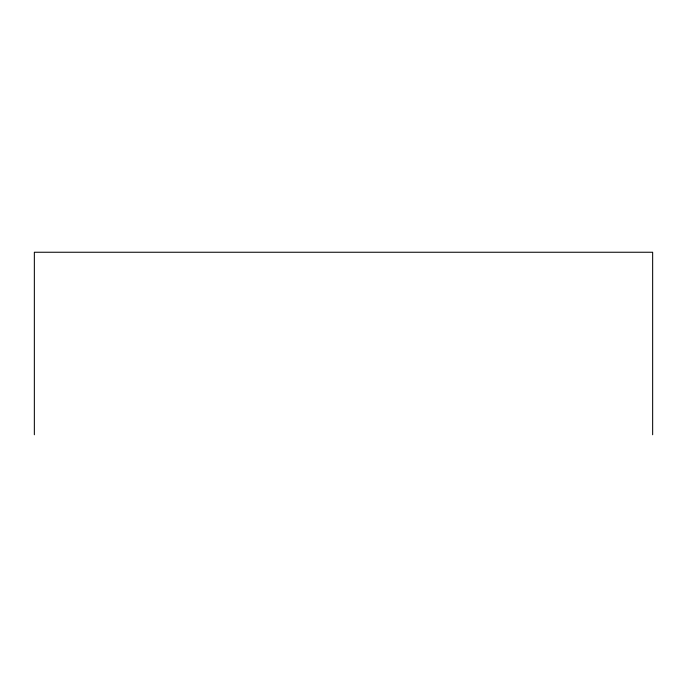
<?xml version="1.0" encoding="UTF-8"?>
<svg xmlns="http://www.w3.org/2000/svg" width="687" height="687" viewBox="0 0 687 687"><rect width="100%" height="100%" fill="white"/><g stroke="black" fill="none" stroke-linecap="round" stroke-linejoin="round"><path stroke-width="1.03" d="M652.65 434.751L652.65 252.249L34.35 252.249L34.35 434.751"/></g></svg>
